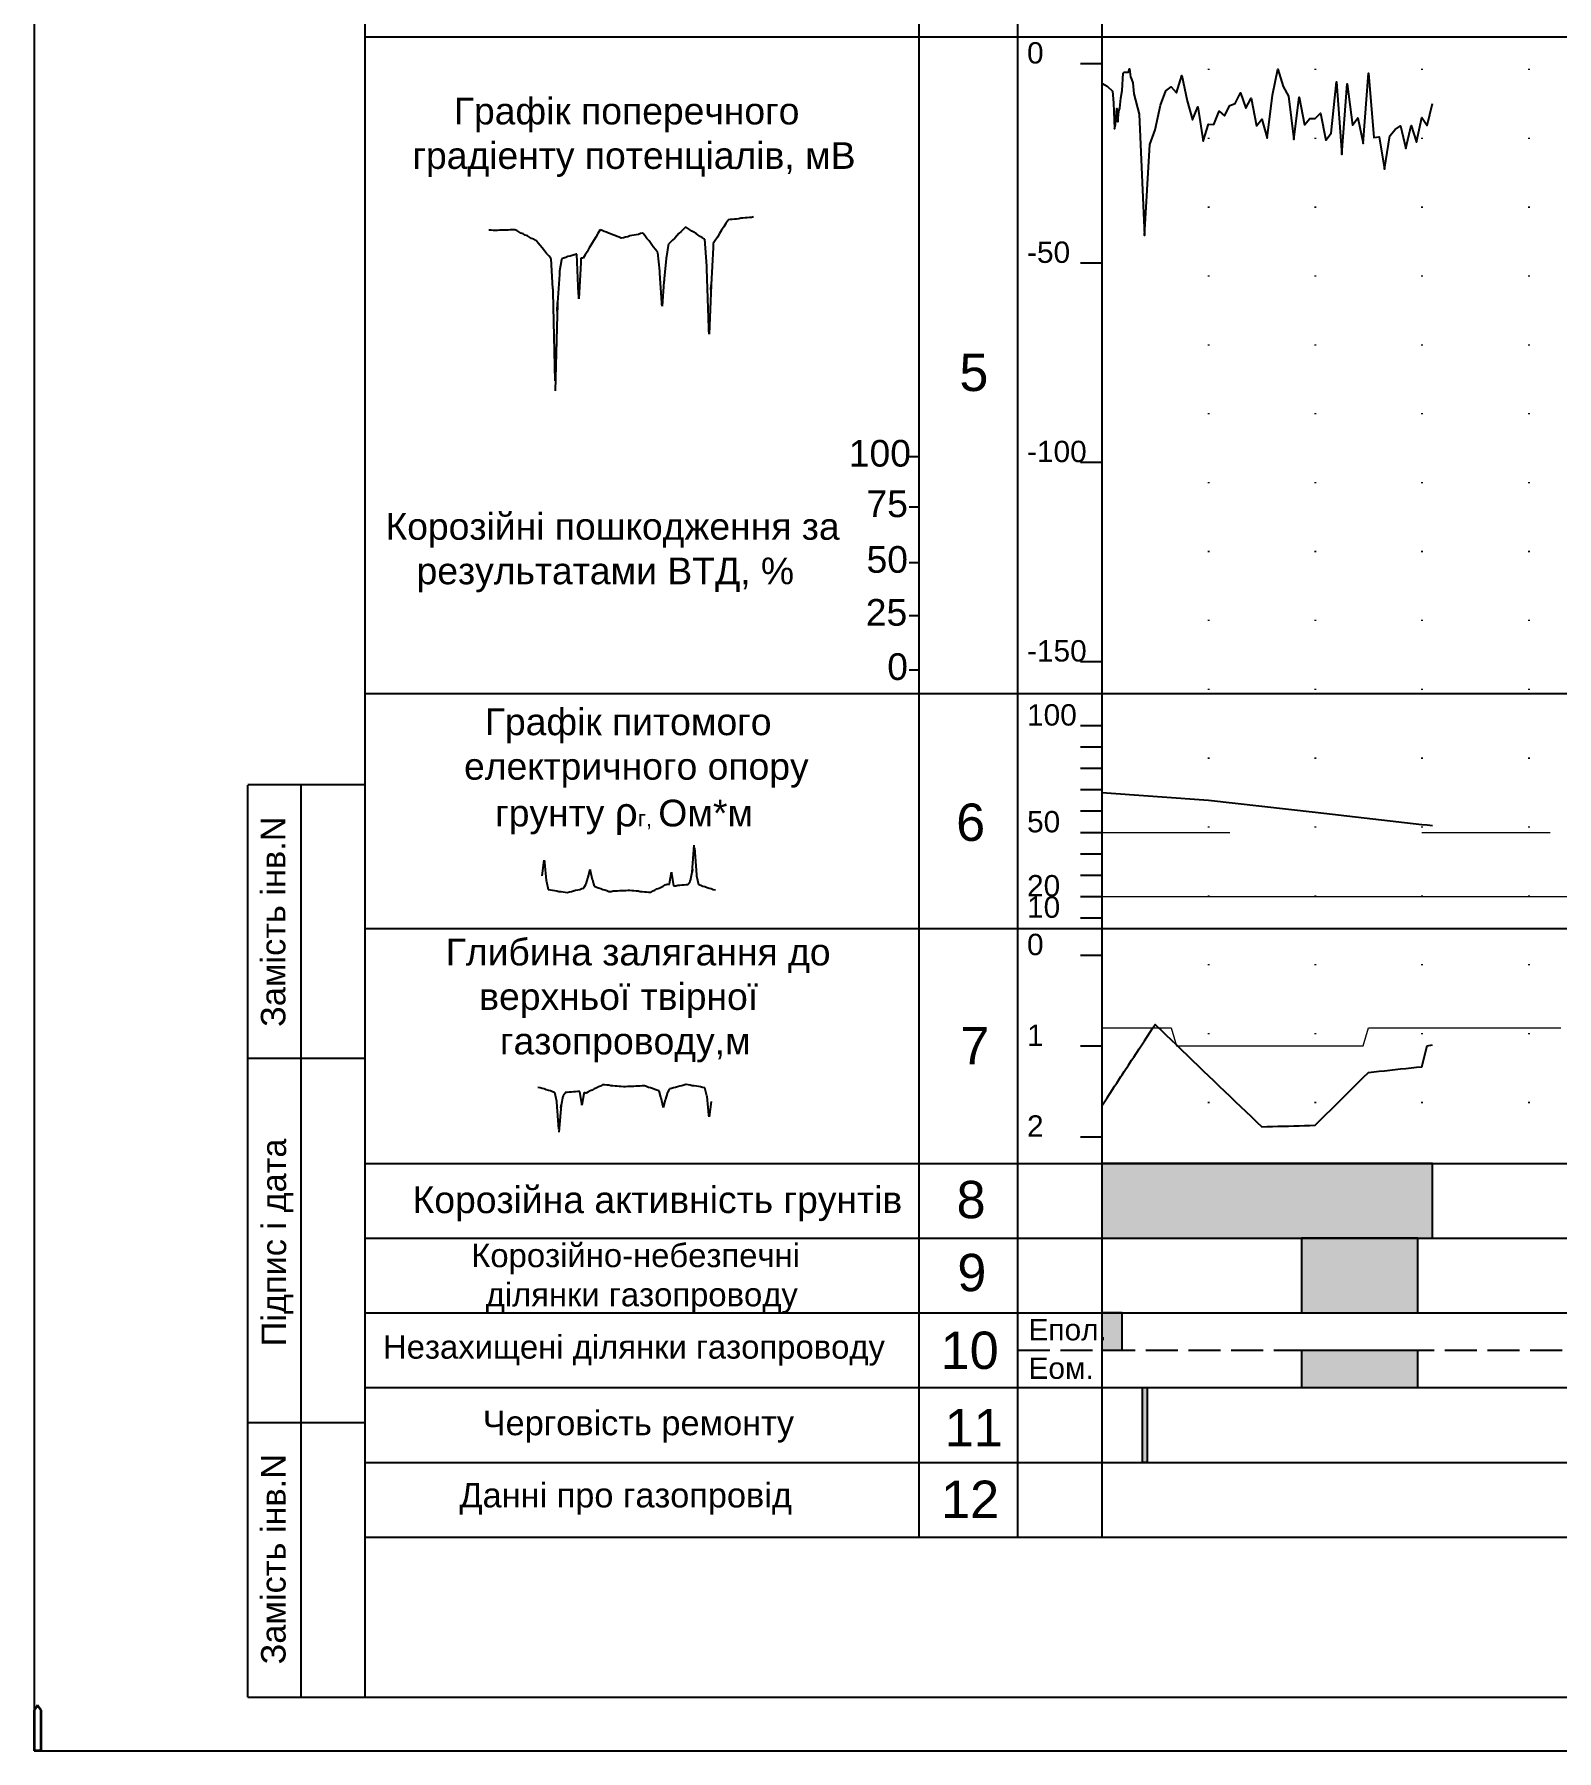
# Model space of a CAD drawing. Header units: millimetres. Extents: x -243 to 1784, y 0 to 1137.
# Drawn here: x 0 to 142.6, y 0 to 160.7 of the extents above; entities that cross this region are included whole.
import ezdxf

# ---------------------------------------------------------------- set-up
doc = ezdxf.new("R2010")
doc.units = ezdxf.units.MM
for name, pattern in [('ACAD_ISO03W100', [30, 12, -18]), ('DOT', [6.35, 0, -6.35]), ('HID-3', [4, 3, -1])]:
    doc.linetypes.add(name, pattern=pattern)
for name, color, linetype in [('График_G', 1, 'Continuous'), ('График_Rгр.', 79, 'Continuous'), ('График_U', 5, 'Continuous'), ('График_UPolar', 3, 'Continuous'), ('График_Глуб', 36, 'Continuous'), ('График_Среза_НеНормативной_Глубины', 10, 'Continuous'), ('Макет', 7, 'Continuous'), ('Перешкоди', 7, 'Continuous'), ('Текст', 7, 'Continuous')]:
    doc.layers.add(name, color=color, linetype=linetype)
for name, color, linetype, lineweight in [('График_Rгр_20Ом.', 1, 'Continuous', 0), ('График_Rгр_50Ом.', 76, 'ACAD_ISO03W100', 0), ('График_Нормативной_Глубины', 3, 'Continuous', 0)]:
    doc.layers.add(name, color=color, linetype=linetype, lineweight=lineweight)
doc.styles.get("Standard").update_dxf_attribs({"font": 'arial.ttf'})

# ---------------------------------------------------------------- blocks, each defined once
blk = doc.blocks.new('График земли')
at = {"layer": 'График_Rгр.'}
for p, q in [((-2.17, 1.66), (-1.97, 4.19)), ((-1.95, 3.93), (-1.78, 1.4)), ((-16.23, 1.32), (-16.04, 2.76)), ((-16.04, 2.76), (-16.02, 2.64)), ((-16.02, 2.64), (-16.02, 2.57)), ((-16.02, 2.57), (-15.84, 0.87)), ((-11.92, 1.17), (-11.74, 1.89)), ((-11.74, 1.89), (-11.73, 1.81)), ((-11.73, 1.81), (-11.72, 1.81)), ((-11.72, 1.81), (-11.54, 0.98)), ((-4.3, 0.6), (-4.12, 1.66)), ((-4.12, 1.66), (-4.11, 1.59)), ((-2.34, 0.87), (-2.17, 1.66)), ((-2.15, 1.93), (-2.17, 1.66)), ((-2.17, 1.66), (-2.15, 1.85)), ((-2.15, 1.85), (-2.15, 1.93)), ((-15.84, 0.87), (-15.84, 0.87)), ((-15.84, 0.87), (-15.83, 0.79)), ((-15.83, 0.79), (-15.82, 0.79)), ((-15.82, 0.79), (-15.65, 0.04)), ((-15.65, 0.04), (-15.63, 0.04)), ((-15.63, 0.04), (-15.63, 0.04)), ((-15.63, 0.04), (-15.43, 0)), ((-15.43, 0), (-15.24, -0.04)), ((-13.09, -0.04), (-12.89, 0)), ((-12.89, 0), (-12.7, 0.04)), ((-12.7, 0.04), (-12.5, 0.11)), ((-12.5, 0.11), (-12.33, 0.15)), ((-12.33, 0.15), (-12.31, 0.19)), ((-12.31, 0.19), (-12.13, 0.49)), ((-12.13, 0.49), (-12.12, 0.53)), ((-12.12, 0.53), (-12.11, 0.57)), ((-12.11, 0.57), (-11.94, 1.1)), ((-11.94, 1.1), (-11.92, 1.13)), ((-11.92, 1.13), (-11.92, 1.17)), ((-11.54, 0.98), (-11.53, 0.94)), ((-11.53, 0.94), (-11.52, 0.91)), ((-11.52, 0.91), (-11.35, 0.34)), ((-11.35, 0.34), (-11.34, 0.34)), ((-11.34, 0.34), (-11.33, 0.34)), ((-11.33, 0.34), (-11.13, 0.26)), ((-11.13, 0.26), (-10.94, 0.19)), ((-10.94, 0.19), (-10.74, 0.11)), ((-10.74, 0.11), (-10.55, 0.04)), ((-10.55, 0.04), (-10.35, 0)), ((-10.35, 0), (-10.16, -0.08)), ((-5.66, -0.04), (-5.47, 0.08)), ((-5.47, 0.08), (-5.27, 0.15)), ((-5.27, 0.15), (-5.08, 0.26)), ((-5.08, 0.26), (-4.88, 0.34)), ((-4.88, 0.34), (-4.69, 0.45)), ((-4.69, 0.45), (-4.51, 0.53)), ((-4.69, 0.45), (-4.69, 0.45)), ((-4.51, 0.53), (-4.5, 0.53)), ((-4.5, 0.53), (-4.49, 0.53)), ((-4.49, 0.53), (-4.32, 0.49)), ((-4.32, 0.49), (-4.3, 0.57)), ((-4.3, 0.57), (-4.3, 0.6)), ((-4.11, 1.59), (-4.1, 1.55)), ((-4.1, 1.55), (-3.93, 0.38)), ((-3.93, 0.38), (-3.91, 0.38)), ((-3.91, 0.38), (-3.91, 0.38)), ((-3.91, 0.38), (-3.73, 0.38)), ((-3.73, 0.38), (-3.72, 0.38)), ((-3.72, 0.38), (-3.71, 0.38)), ((-3.71, 0.38), (-3.52, 0.42)), ((-3.52, 0.42), (-3.52, 0.42)), ((-3.52, 0.42), (-3.33, 0.42)), ((-3.33, 0.42), (-3.32, 0.42)), ((-3.32, 0.42), (-3.13, 0.45)), ((-3.13, 0.45), (-3.13, 0.45)), ((-3.13, 0.45), (-2.94, 0.45)), ((-2.94, 0.45), (-2.93, 0.45)), ((-2.93, 0.45), (-2.74, 0.49)), ((-2.74, 0.49), (-2.73, 0.49)), ((-2.73, 0.49), (-2.56, 0.49)), ((-2.56, 0.49), (-2.55, 0.53)), ((-2.55, 0.53), (-2.54, 0.53)), ((-2.54, 0.53), (-2.36, 0.79)), ((-2.36, 0.79), (-2.35, 0.87)), ((-2.35, 0.87), (-2.34, 0.87)), ((-1.78, 1.4), (-1.78, 1.4)), ((-1.78, 1.4), (-1.76, 1.32)), ((-1.76, 1.32), (-1.76, 1.32)), ((-1.76, 1.32), (-1.58, 0.49)), ((-1.58, 0.49), (-1.57, 0.49)), ((-1.57, 0.49), (-1.56, 0.49)), ((-1.56, 0.49), (-1.37, 0.42)), ((-1.37, 0.42), (-1.17, 0.34)), ((-1.17, 0.34), (-0.98, 0.3)), ((-0.98, 0.3), (-0.78, 0.23)), ((-0.78, 0.23), (-0.59, 0.15)), ((-0.59, 0.15), (-0.39, 0.11)), ((-0.39, 0.11), (-0.21, 0.04)), ((-0.21, 0.04), (-0.2, 0.04)), ((-0.2, 0.04), (0, 0)), ((-15.24, -0.04), (-15.04, -0.08)), ((-15.04, -0.08), (-14.85, -0.11)), ((-14.85, -0.11), (-14.65, -0.15)), ((-14.65, -0.15), (-14.45, -0.15)), ((-14.45, -0.15), (-14.26, -0.19)), ((-14.26, -0.19), (-14.06, -0.23)), ((-14.06, -0.23), (-13.89, -0.26)), ((-13.89, -0.26), (-13.87, -0.26)), ((-13.87, -0.26), (-13.67, -0.19)), ((-13.67, -0.19), (-13.48, -0.15)), ((-13.48, -0.15), (-13.28, -0.11)), ((-13.28, -0.11), (-13.09, -0.04)), ((-10.16, -0.08), (-9.98, -0.15)), ((-9.98, -0.15), (-9.96, -0.15)), ((-9.96, -0.15), (-9.77, -0.15)), ((-9.77, -0.15), (-9.57, -0.11)), ((-9.57, -0.11), (-9.38, -0.11)), ((-9.38, -0.11), (-9.18, -0.11)), ((-9.18, -0.11), (-8.99, -0.08)), ((-8.99, -0.08), (-8.79, -0.08)), ((-8.79, -0.08), (-8.59, -0.08)), ((-8.59, -0.08), (-8.4, -0.08)), ((-8.4, -0.08), (-8.2, -0.04)), ((-8.2, -0.04), (-8.03, -0.04)), ((-8.03, -0.04), (-8.01, -0.04)), ((-8.01, -0.04), (-7.81, -0.08)), ((-7.81, -0.08), (-7.62, -0.08)), ((-7.62, -0.08), (-7.42, -0.11)), ((-7.42, -0.11), (-7.23, -0.11)), ((-7.23, -0.11), (-7.03, -0.15)), ((-7.03, -0.15), (-6.84, -0.15)), ((-6.84, -0.15), (-6.64, -0.19)), ((-6.64, -0.19), (-6.45, -0.19)), ((-6.45, -0.19), (-6.25, -0.23)), ((-6.25, -0.23), (-6.07, -0.23)), ((-6.07, -0.23), (-6.06, -0.23)), ((-6.06, -0.23), (-5.86, -0.11)), ((-5.86, -0.11), (-5.66, -0.04))]:
    blk.add_line(p, q, dxfattribs=at)
blk = doc.blocks.new('График крас')
at = {"layer": 'График_G'}
for p, q in [((0.2, 0), (0, 0)), ((0.4, -0.04), (0.2, 0)), ((1, 0), (0.8, -0.04)), ((1.2, 0), (1, 0)), ((1.4, 0), (1.2, 0)), ((1.6, 0), (1.4, 0)), ((1.8, 0), (1.6, 0)), ((2, 0.04), (1.8, 0)), ((2.2, 0.04), (2, 0.04)), ((2.4, 0.04), (2.2, 0.04)), ((2.42, 0.04), (2.4, 0.04)), ((2.6, -0.04), (2.42, 0.04)), ((10.4, 0), (10.2, -0.31)), ((10.42, 0.04), (10.4, 0)), ((10.6, -0.04), (10.42, 0.04)), ((18.2, 0.08), (18, -0.12)), ((18.4, 0.27), (18.2, 0.08)), ((18.42, 0.31), (18.4, 0.27)), ((18.6, 0.19), (18.42, 0.31)), ((18.8, 0.08), (18.6, 0.19)), ((19, -0.08), (18.8, 0.08)), ((21.8, 0), (21.6, -0.31)), ((22, 0.31), (21.8, 0)), ((22.2, 0.62), (22, 0.31)), ((22.4, 0.93), (22.2, 0.62)), ((22.42, 0.97), (22.4, 0.93)), ((22.6, 1.01), (22.42, 0.97)), ((22.8, 1.01), (22.6, 1.01)), ((23, 1.04), (22.8, 1.01)), ((23.2, 1.04), (23, 1.04)), ((23.4, 1.08), (23.2, 1.04)), ((23.6, 1.12), (23.4, 1.08)), ((23.8, 1.12), (23.6, 1.12)), ((24, 1.16), (23.8, 1.12)), ((24.2, 1.16), (24, 1.16)), ((24.4, 1.2), (24.2, 1.16)), ((24.42, 1.2), (24.4, 1.2)), ((24.6, 1.2), (24.42, 1.2)), ((24.8, 1.24), (24.6, 1.2)), ((0.42, -0.04), (0.4, -0.04)), ((0.6, -0.04), (0.42, -0.04)), ((0.8, -0.04), (0.6, -0.04)), ((2.8, -0.15), (2.6, -0.04)), ((3, -0.27), (2.8, -0.15)), ((3.2, -0.35), (3, -0.27)), ((3.4, -0.46), (3.2, -0.35)), ((3.6, -0.54), (3.4, -0.46)), ((3.8, -0.66), (3.6, -0.54)), ((4, -0.77), (3.8, -0.66)), ((4.2, -0.85), (4, -0.77)), ((4.4, -0.97), (4.2, -0.85)), ((4.42, -0.97), (4.4, -0.97)), ((4.6, -1.2), (4.42, -0.97)), ((4.8, -1.43), (4.6, -1.2)), ((5, -1.66), (4.8, -1.43)), ((9.6, -1.31), (9.4, -1.66)), ((9.8, -1.01), (9.6, -1.31)), ((10, -0.66), (9.8, -1.01)), ((10.2, -0.31), (10, -0.66)), ((10.8, -0.12), (10.6, -0.04)), ((11, -0.19), (10.8, -0.12)), ((11.2, -0.27), (11, -0.19)), ((11.4, -0.35), (11.2, -0.27)), ((11.6, -0.43), (11.4, -0.35)), ((11.8, -0.5), (11.6, -0.43)), ((12, -0.58), (11.8, -0.5)), ((12.2, -0.66), (12, -0.58)), ((12.4, -0.73), (12.2, -0.66)), ((12.42, -0.73), (12.4, -0.73)), ((12.6, -0.7), (12.42, -0.73)), ((12.8, -0.66), (12.6, -0.7)), ((13, -0.62), (12.8, -0.66)), ((13.2, -0.54), (13, -0.62)), ((13.4, -0.5), (13.2, -0.54)), ((13.6, -0.46), (13.4, -0.5)), ((13.8, -0.43), (13.6, -0.46)), ((14, -0.39), (13.8, -0.43)), ((14.2, -0.31), (14, -0.39)), ((14.4, -0.27), (14.2, -0.31)), ((14.42, -0.27), (14.4, -0.27)), ((14.6, -0.5), (14.42, -0.27)), ((14.8, -0.77), (14.6, -0.5)), ((15, -1.01), (14.8, -0.77)), ((15.2, -1.28), (15, -1.01)), ((15.4, -1.55), (15.2, -1.28)), ((15.6, -1.82), (15.4, -1.55)), ((16.8, -1.43), (16.62, -2.47)), ((16.82, -1.31), (16.8, -1.43)), ((17, -1.12), (16.82, -1.31)), ((17.2, -0.93), (17, -1.12)), ((17.4, -0.73), (17.2, -0.93)), ((17.6, -0.54), (17.4, -0.73)), ((17.8, -0.31), (17.6, -0.54)), ((18, -0.12), (17.8, -0.31)), ((19.2, -0.19), (19, -0.08)), ((19.4, -0.31), (19.2, -0.19)), ((19.6, -0.46), (19.4, -0.31)), ((19.8, -0.58), (19.6, -0.46)), ((20, -0.7), (19.8, -0.58)), ((20.2, -0.85), (20, -0.7)), ((20.21, -0.85), (20.2, -0.85)), ((20.22, -0.85), (20.21, -0.85)), ((20.4, -3.36), (20.22, -0.85)), ((21.02, -1.24), (21, -1.62)), ((21.2, -0.97), (21.02, -1.24)), ((21.4, -0.66), (21.2, -0.97)), ((21.6, -0.31), (21.4, -0.66)), ((5.2, -1.93), (5, -1.66)), ((5.4, -2.17), (5.2, -1.93)), ((5.6, -2.4), (5.4, -2.17)), ((5.8, -2.63), (5.6, -2.4)), ((5.81, -2.67), (5.8, -2.63)), ((5.82, -2.67), (5.81, -2.67)), ((6, -5.45), (5.82, -2.67)), ((6.8, -2.78), (6.62, -3.83)), ((6.81, -2.75), (6.8, -2.78)), ((6.82, -2.67), (6.81, -2.75)), ((7, -2.63), (6.82, -2.67)), ((7.01, -2.63), (7, -2.63)), ((7.2, -2.55), (7.01, -2.63)), ((7.21, -2.55), (7.2, -2.55)), ((7.4, -2.47), (7.21, -2.55)), ((7.41, -2.47), (7.4, -2.47)), ((7.6, -2.44), (7.41, -2.47)), ((7.61, -2.44), (7.6, -2.44)), ((7.8, -2.36), (7.61, -2.44)), ((7.81, -2.36), (7.8, -2.36)), ((8, -2.32), (7.81, -2.36)), ((8.01, -2.32), (8, -2.32)), ((8.02, -2.32), (8.01, -2.32)), ((8.2, -2.24), (8.02, -2.32)), ((8.21, -2.24), (8.2, -2.24)), ((8.22, -2.24), (8.21, -2.24)), ((8.4, -5.99), (8.22, -2.24)), ((8.6, -3.02), (8.42, -6.42)), ((8.61, -2.9), (8.6, -3.02)), ((8.62, -2.63), (8.61, -2.9)), ((8.8, -2.63), (8.62, -2.63)), ((8.81, -2.63), (8.8, -2.63)), ((8.82, -2.63), (8.81, -2.63)), ((9, -2.32), (8.82, -2.63)), ((9.01, -2.32), (9, -2.32)), ((9.2, -2.01), (9.01, -2.32)), ((9.4, -1.66), (9.2, -2.01)), ((15.8, -2.05), (15.6, -1.82)), ((15.81, -2.09), (15.8, -2.05)), ((15.82, -2.09), (15.81, -2.09)), ((16, -3.83), (15.82, -2.09)), ((16.6, -2.67), (16.42, -4.52)), ((16.61, -2.63), (16.6, -2.67)), ((16.62, -2.47), (16.61, -2.63)), ((21, -1.62), (20.82, -5.1)), ((6.6, -4.14), (6.42, -6.77)), ((6.61, -4.02), (6.6, -4.14)), ((6.62, -3.83), (6.61, -4.02)), ((16.01, -3.87), (16, -3.83)), ((16.02, -4.02), (16.01, -3.87)), ((16.2, -6.81), (16.02, -4.02)), ((16.4, -4.79), (16.22, -7.11)), ((16.41, -4.72), (16.4, -4.79)), ((16.42, -4.52), (16.41, -4.72)), ((20.41, -3.44), (20.4, -3.36)), ((20.42, -3.63), (20.41, -3.44)), ((20.6, -9.13), (20.42, -3.63)), ((20.42, -3.63), (20.42, -3.63)), ((6.01, -5.53), (6, -5.45)), ((6.02, -5.76), (6.01, -5.53)), ((6.2, -14.11), (6.02, -5.76)), ((6.02, -5.76), (6.02, -5.76)), ((8.41, -6.11), (8.4, -5.99)), ((8.42, -6.42), (8.41, -6.11)), ((20.82, -5.1), (20.62, -9.74)), ((20.8, -5.57), (20.82, -5.1)), ((20.81, -5.41), (20.8, -5.57)), ((20.82, -5.1), (20.81, -5.41)), ((6.42, -6.77), (6.22, -15.04)), ((6.4, -7.58), (6.42, -6.77)), ((6.41, -7.35), (6.4, -7.58)), ((6.42, -6.77), (6.41, -7.35)), ((16.21, -6.88), (16.2, -6.81)), ((16.22, -7.11), (16.21, -6.88)), ((20.61, -9.32), (20.6, -9.13)), ((20.62, -9.74), (20.61, -9.32))]:
    blk.add_line(p, q, dxfattribs=at)
blk = doc.blocks.new('График глуб')
at = {"layer": 'График_Глуб'}
for p, q in [((0.2, -0.04), (0, 0)), ((5.66, 0.04), (5.47, -0.08)), ((5.86, 0.11), (5.66, 0.04)), ((6.06, 0.23), (5.86, 0.11)), ((6.07, 0.23), (6.06, 0.23)), ((6.25, 0.23), (6.07, 0.23)), ((6.45, 0.19), (6.25, 0.23)), ((6.64, 0.19), (6.45, 0.19)), ((6.84, 0.15), (6.64, 0.19)), ((7.03, 0.15), (6.84, 0.15)), ((7.23, 0.11), (7.03, 0.15)), ((7.42, 0.11), (7.23, 0.11)), ((7.62, 0.08), (7.42, 0.11)), ((7.81, 0.08), (7.62, 0.08)), ((8.01, 0.04), (7.81, 0.08)), ((8.03, 0.04), (8.01, 0.04)), ((8.2, 0.04), (8.03, 0.04)), ((8.4, 0.08), (8.2, 0.04)), ((8.59, 0.08), (8.4, 0.08)), ((8.79, 0.08), (8.59, 0.08)), ((8.99, 0.08), (8.79, 0.08)), ((9.18, 0.11), (8.99, 0.08)), ((9.38, 0.11), (9.18, 0.11)), ((9.57, 0.11), (9.38, 0.11)), ((9.77, 0.15), (9.57, 0.11)), ((9.96, 0.15), (9.77, 0.15)), ((9.98, 0.15), (9.96, 0.15)), ((10.16, 0.08), (9.98, 0.15)), ((10.35, 0), (10.16, 0.08)), ((10.55, -0.04), (10.35, 0)), ((12.89, 0), (12.7, -0.04)), ((13.09, 0.04), (12.89, 0)), ((13.28, 0.11), (13.09, 0.04)), ((13.48, 0.15), (13.28, 0.11)), ((13.67, 0.19), (13.48, 0.15)), ((13.87, 0.26), (13.67, 0.19)), ((13.89, 0.26), (13.87, 0.26)), ((14.06, 0.23), (13.89, 0.26)), ((14.26, 0.19), (14.06, 0.23)), ((14.45, 0.15), (14.26, 0.19)), ((14.65, 0.15), (14.45, 0.15)), ((14.85, 0.11), (14.65, 0.15)), ((15.04, 0.08), (14.85, 0.11)), ((15.24, 0.04), (15.04, 0.08)), ((15.43, 0), (15.24, 0.04)), ((15.63, -0.04), (15.43, 0)), ((0.21, -0.04), (0.2, -0.04)), ((0.39, -0.11), (0.21, -0.04)), ((0.59, -0.15), (0.39, -0.11)), ((0.78, -0.23), (0.59, -0.15)), ((0.98, -0.3), (0.78, -0.23)), ((1.17, -0.34), (0.98, -0.3)), ((1.37, -0.42), (1.17, -0.34)), ((1.56, -0.49), (1.37, -0.42)), ((1.57, -0.49), (1.56, -0.49)), ((1.58, -0.49), (1.57, -0.49)), ((1.76, -1.32), (1.58, -0.49)), ((1.78, -1.4), (1.76, -1.32)), ((1.76, -1.32), (1.76, -1.32)), ((1.95, -3.93), (1.78, -1.4)), ((1.78, -1.4), (1.78, -1.4)), ((2.34, -0.87), (2.17, -1.66)), ((2.35, -0.87), (2.34, -0.87)), ((2.36, -0.79), (2.35, -0.87)), ((2.54, -0.53), (2.36, -0.79)), ((2.55, -0.53), (2.54, -0.53)), ((2.56, -0.49), (2.55, -0.53)), ((2.73, -0.49), (2.56, -0.49)), ((2.74, -0.49), (2.73, -0.49)), ((2.93, -0.45), (2.74, -0.49)), ((2.94, -0.45), (2.93, -0.45)), ((3.13, -0.45), (2.94, -0.45)), ((3.32, -0.42), (3.13, -0.45)), ((3.13, -0.45), (3.13, -0.45)), ((3.33, -0.42), (3.32, -0.42)), ((3.52, -0.42), (3.33, -0.42)), ((3.71, -0.38), (3.52, -0.42)), ((3.52, -0.42), (3.52, -0.42)), ((3.72, -0.38), (3.71, -0.38)), ((3.73, -0.38), (3.72, -0.38)), ((3.91, -0.38), (3.73, -0.38)), ((3.93, -0.38), (3.91, -0.38)), ((3.91, -0.38), (3.91, -0.38)), ((4.1, -1.55), (3.93, -0.38)), ((4.11, -1.59), (4.1, -1.55)), ((4.12, -1.66), (4.11, -1.59)), ((4.3, -0.6), (4.12, -1.66)), ((4.32, -0.49), (4.3, -0.57)), ((4.3, -0.57), (4.3, -0.6)), ((4.49, -0.53), (4.32, -0.49)), ((4.5, -0.53), (4.49, -0.53)), ((4.51, -0.53), (4.5, -0.53)), ((4.69, -0.45), (4.51, -0.53)), ((4.88, -0.34), (4.69, -0.45)), ((4.69, -0.45), (4.69, -0.45)), ((5.08, -0.26), (4.88, -0.34)), ((5.27, -0.15), (5.08, -0.26)), ((5.47, -0.08), (5.27, -0.15)), ((10.74, -0.11), (10.55, -0.04)), ((10.94, -0.19), (10.74, -0.11)), ((11.13, -0.26), (10.94, -0.19)), ((11.33, -0.34), (11.13, -0.26)), ((11.34, -0.34), (11.33, -0.34)), ((11.35, -0.34), (11.34, -0.34)), ((11.52, -0.91), (11.35, -0.34)), ((11.53, -0.94), (11.52, -0.91)), ((11.54, -0.98), (11.53, -0.94)), ((11.72, -1.81), (11.54, -0.98)), ((11.92, -1.17), (11.74, -1.89)), ((11.94, -1.1), (11.92, -1.13)), ((11.92, -1.13), (11.92, -1.17)), ((12.11, -0.57), (11.94, -1.1)), ((12.12, -0.53), (12.11, -0.57)), ((12.13, -0.49), (12.12, -0.53)), ((12.31, -0.19), (12.13, -0.49)), ((12.33, -0.15), (12.31, -0.19)), ((12.5, -0.11), (12.33, -0.15)), ((12.7, -0.04), (12.5, -0.11)), ((15.65, -0.04), (15.63, -0.04)), ((15.63, -0.04), (15.63, -0.04)), ((15.82, -0.79), (15.65, -0.04)), ((15.83, -0.79), (15.82, -0.79)), ((15.84, -0.87), (15.83, -0.79)), ((16.02, -2.57), (15.84, -0.87)), ((15.84, -0.87), (15.84, -0.87)), ((16.23, -1.32), (16.04, -2.76)), ((2.17, -1.66), (1.97, -4.19)), ((2.17, -1.66), (2.15, -1.85)), ((2.15, -1.93), (2.17, -1.66)), ((2.15, -1.85), (2.15, -1.93)), ((11.73, -1.81), (11.72, -1.81)), ((11.74, -1.89), (11.73, -1.81)), ((16.02, -2.64), (16.02, -2.57)), ((16.04, -2.76), (16.02, -2.64))]:
    blk.add_line(p, q, dxfattribs=at)
blk = doc.blocks.new('Установить_столб_указательный')
at = {"layer": 'Перешкоди'}
h = blk.add_hatch(dxfattribs=at)
h.set_pattern_fill('ANGLE', color=1)
h.set_pattern_definition([(0, (62.1534, -175.479), (0, 6.985), [5.08, -1.905]), (90, (62.1534, -175.479), (-6.985, 4e-16), [5.08, -1.905])])
h.paths.add_polyline_path([(0.64, 3.8), (0.29, 4.27), (0, 3.8), (0, 0), (0.64, 0)])
at = {"layer": 'Перешкоди', "color": 0, "linetype": 'ByBlock', "lineweight": 35}
for p, q in [((0.29, 4.27), (0, 3.8)), ((0, 3.8), (0, 0)), ((0.64, 3.8), (0.29, 4.27)), ((0.64, 0), (0.64, 3.8)), ((0.64, 0), (0, 0))]:
    blk.add_line(p, q, dxfattribs=at)
blk = doc.blocks.new('green')
at = {"layer": 'График_UPolar'}
h = blk.add_hatch(color=256, dxfattribs=at)
h.dxf.hatch_style = 1
h.paths.add_polyline_path([(0, -3.49), (1, -3.49), (1, 3.49), (0, 3.49)])
blk.add_lwpolyline([(0, -3.49), (1, -3.49), (1, 3.49), (0, 3.49)], close=True, dxfattribs=at)
blk = doc.blocks.new('blue')
at = {"layer": 'График_U'}
h = blk.add_hatch(color=256, dxfattribs=at)
h.dxf.hatch_style = 1
h.paths.add_polyline_path([(0, -3.49), (1, -3.49), (1, 3.49), (0, 3.49)])
blk.add_lwpolyline([(0, -3.49), (1, -3.49), (1, 3.49), (0, 3.49)], close=True, dxfattribs=at)
blk = doc.blocks.new('blue_small')
at = {"layer": 'График_U'}
h = blk.add_hatch(color=256, dxfattribs=at)
h.dxf.hatch_style = 1
h.paths.add_polyline_path([(0, -1.74), (1, -1.74), (1, 1.74), (0, 1.74)])
blk.add_lwpolyline([(0, -1.74), (1, -1.74), (1, 1.74), (0, 1.74)], close=True, dxfattribs=at)
blk = doc.blocks.new('red_small')
at = {"layer": 'График_G'}
h = blk.add_hatch(color=256, dxfattribs=at)
h.dxf.hatch_style = 1
h.paths.add_polyline_path([(0, -1.74), (1, -1.74), (1, 1.74), (0, 1.74)])
blk.add_lwpolyline([(0, -1.74), (1, -1.74), (1, 1.74), (0, 1.74)], close=True, dxfattribs=at)
blk = doc.blocks.new('red')
at = {"layer": 'График_G'}
h = blk.add_hatch(color=256, dxfattribs=at)
h.dxf.hatch_style = 1
h.paths.add_polyline_path([(0, -3.49), (1, -3.49), (1, 3.49), (0, 3.49)])
blk.add_lwpolyline([(0, -3.49), (1, -3.49), (1, 3.49), (0, 3.49)], close=True, dxfattribs=at)
blk = doc.blocks.new('dots')
at = {"layer": 'Макет', "linetype": 'DOT', "lineweight": -2}
blk.add_line((0, 0), (0, -167), dxfattribs=at)

msp = doc.modelspace()

# ---------------------------------------------------------------- linework, layer by layer
at = {"layer": 'Defpoints'}
for p, q in [((82.91, 121.17), (81.97, 121.17)), ((82.91, 116.44), (81.97, 116.44)), ((82.91, 111.23), (81.97, 111.23)), ((82.91, 106.27), (81.97, 106.27)), ((82.91, 101.19), (81.97, 101.19))]:
    msp.add_line(p, q, dxfattribs=at)
msp.add_lwpolyline([(0, 0), (420, 0), (420, 297), (0, 297)], close=True, dxfattribs=at)
at = {"layer": 'График_G'}
for points in [[(98, 158), (100, 158)], [(100, 156.16), (100.5, 155.87), (101, 155.4), (101.1, 154.31), (101.2, 151.87), (101.3, 152.27), (101.4, 153.79), (101.5, 152.54), (101.6, 153.55), (101.7, 153.81), (101.8, 154.77), (101.9, 155.47), (102, 157.09), (102.1, 157.18), (102.5, 157.2), (102.6, 157.49), (102.7, 156.74), (102.8, 156.53), (102.9, 156.19), (103, 155.17), (103.5, 153.26), (104, 141.88), (104.5, 150.42), (105, 151.79), (105.5, 154.1), (106, 155.45), (106.5, 155.82), (107, 155.27), (107.5, 156.88), (108, 154.5), (108.5, 152.73), (109, 153.93), (109.5, 150.74), (110, 152.32), (110.5, 152.28), (111, 153.53), (111.5, 153.1), (112, 154.08), (112.5, 154.26), (113, 155.25), (113.5, 153.83), (114, 154.77), (114.5, 152.17), (115, 152.78), (115.5, 151.01), (116, 155.03), (116.5, 157.46), (117, 155.84), (117.5, 154.95), (118, 150.89), (118.5, 154.85), (119, 152.27), (119.5, 152.84), (120, 152.85), (120.5, 153.36), (121, 150.82), (121.5, 151.47), (122, 156.27), (122.5, 149.47), (123, 156.1), (123.5, 152.22), (124, 152.91), (124.5, 150.52), (125, 157.1), (125.5, 151.06), (126, 151.13), (126.5, 148.11), (127, 151.23), (127.5, 151.82), (128, 152.16), (128.5, 150.04), (129, 152.2), (129.5, 150.64), (130, 152.96), (130.5, 152.21), (131, 154.27)], [(98, 139.33), (100, 139.33)], [(98, 120.67), (100, 120.67)], [(98, 102), (100, 102)]]:
    msp.add_lwpolyline(points, dxfattribs=at)
at = {"layer": 'График_Rгр.'}
for points in [[(98, 96), (100, 96)], [(98, 94), (100, 94)], [(98, 92), (100, 92)], [(98, 90), (100, 90)], [(100, 89.74), (110, 89.02), (120, 87.89), (130, 86.75), (130.5, 86.69), (131, 86.64)], [(98, 88), (100, 88)], [(98, 86), (100, 86)], [(98, 84), (100, 84)], [(98, 82), (100, 82)], [(98, 80), (100, 80)], [(98, 78), (100, 78)]]:
    msp.add_lwpolyline(points, dxfattribs=at)
at = {"layer": 'График_Rгр_20Ом.'}
msp.add_lwpolyline([(100, 80), (400, 80)], dxfattribs=at)
at = {"layer": 'График_Rгр_50Ом.'}
msp.add_lwpolyline([(100, 86), (400, 86)], dxfattribs=at)
at = {"layer": 'График_Глуб'}
for points in [[(98, 74.5), (100, 74.5)], [(100, 60.39), (100.5, 61.15), (101, 61.91), (101.1, 62.07), (101.2, 62.22), (101.3, 62.37), (101.4, 62.52), (101.5, 62.68), (101.6, 62.83), (101.7, 62.98), (101.8, 63.13), (101.9, 63.29), (102, 63.44), (102.1, 63.59), (102.5, 64.2), (102.6, 64.35), (102.7, 64.51), (102.8, 64.66), (102.9, 64.81), (103, 64.96), (103.5, 65.73), (104, 66.49), (104.5, 67.25), (104.79, 67.7)], [(105.33, 67.7), (105.5, 67.53), (106, 67.05), (106.5, 66.57), (106.96, 66.12)], [(98, 66), (100, 66)], [(107.09, 66), (107.5, 65.61), (108, 65.12), (108.5, 64.64), (109, 64.16), (109.5, 63.68), (110, 63.2), (110.5, 62.72), (111, 62.24), (111.5, 61.76), (112, 61.29), (112.5, 60.81), (113, 60.33), (113.5, 59.85), (114, 59.38), (114.5, 58.9), (115, 58.42), (115.5, 58.44), (116, 58.45), (116.5, 58.47), (117, 58.48), (117.5, 58.5), (118, 58.52), (118.5, 58.53), (119, 58.55), (119.5, 58.56), (120, 58.58), (120.5, 59.07), (121, 59.57), (121.5, 60.06), (122, 60.56), (122.5, 61.05), (123, 61.54), (123.5, 62.04), (124, 62.53), (124.5, 63.03), (125, 63.52), (125.5, 63.57), (126, 63.63), (126.5, 63.68), (127, 63.73), (127.5, 63.78), (128, 63.84), (128.5, 63.89), (129, 63.94), (129.5, 64), (130, 64.05), (130.5, 66), (131, 66.11)], [(98, 57.5), (100, 57.5)]]:
    msp.add_lwpolyline(points, dxfattribs=at)
at = {"layer": 'График_Нормативной_Глубины'}
msp.add_lwpolyline([(100, 67.7), (100.5, 67.7), (101, 67.7), (101.1, 67.7), (101.2, 67.7), (101.3, 67.7), (101.4, 67.7), (101.5, 67.7), (101.6, 67.7), (101.7, 67.7), (101.8, 67.7), (101.9, 67.7), (102, 67.7), (102.1, 67.7), (102.5, 67.7), (102.6, 67.7), (102.7, 67.7), (102.8, 67.7), (102.9, 67.7), (103, 67.7), (103.5, 67.7), (104, 67.7), (104.5, 67.7), (105, 67.7), (105.5, 67.7), (106, 67.7), (106.5, 67.7), (107, 66), (107.5, 66), (108, 66), (108.5, 66), (109, 66), (109.5, 66), (110, 66), (110.5, 66), (111, 66), (111.5, 66), (112, 66), (112.5, 66), (113, 66), (113.5, 66), (114, 66), (114.5, 66), (115, 66), (115.5, 66), (116, 66), (116.5, 66), (117, 66), (117.5, 66), (118, 66), (118.5, 66), (119, 66), (119.5, 66), (120, 66), (120.5, 66), (121, 66), (121.5, 66), (122, 66), (122.5, 66), (123, 66), (123.5, 66), (124, 66), (124.5, 66), (125, 67.7), (125.5, 67.7), (126, 67.7), (126.5, 67.7), (127, 67.7), (127.5, 67.7), (128, 67.7), (128.5, 67.7), (129, 67.7), (129.5, 67.7), (130, 67.7), (130.5, 67.7), (131, 67.7), (143, 67.7)], dxfattribs=at)
at = {"layer": 'График_Среза_НеНормативной_Глубины'}
for points in [[(104.79, 67.7), (105, 68.01), (105.33, 67.7)], [(106.96, 66.12), (107, 66.09), (107.09, 66)]]:
    msp.add_lwpolyline(points, dxfattribs=at)
at = {"layer": 'Макет'}
for p, q in [((30.96, 291.97), (30.96, 5)), ((82.91, 70), (82.91, 291.97)), ((92.13, 70), (92.13, 291.97)), ((30.96, 90.44), (20, 90.44)), ((20, 5), (20, 90.43)), ((20, 5), (20, 90.42)), ((25, 5), (25, 90.44)), ((82.91, 20), (82.91, 70)), ((92.13, 20), (92.13, 70)), ((30.96, 64.82), (20.02, 64.82)), ((30.96, 30.69), (20.02, 30.69))]:
    msp.add_line(p, q, dxfattribs=at)
at = {"layer": 'Макет', "lineweight": -2}
for p, q in [((100, 222), (100, 20)), ((30.96, 160.5), (400, 160.5)), ((30.96, 99), (400, 99)), ((30.96, 77), (400, 77)), ((30.96, 55), (400, 55)), ((30.96, 48), (400, 48)), ((30.96, 41), (400, 41)), ((30.96, 34), (400, 34)), ((30.96, 27), (400, 27)), ((30.96, 20), (415.96, 20)), ((20, 5), (415.96, 5))]:
    msp.add_line(p, q, dxfattribs=at)
at = {"layer": 'Макет', "linetype": 'HID-3', "lineweight": -2}
msp.add_line((92.13, 37.5), (400, 37.5), dxfattribs=at)

# ---------------------------------------------------------------- block references
at = {"layer": 'График_Rгр_50Ом.'}
for name, p, xscale in [('red', (118.7, 44.5), 10.89999999999999), ('red_small', (100, 39.25), 1.900000000000006), ('blue_small', (118.7, 35.75), 10.89999999999999), ('blue', (103.8, 30.5), 0.5)]:
    msp.add_blockref(name, p, dxfattribs=dict(at, xscale=xscale))
at = {"layer": 'Макет'}
for name, p in [('График крас', (42.59, 142.39)), ('График земли', (63.8, 80.62)), ('График глуб', (47.18, 62.12))]:
    msp.add_blockref(name, p, dxfattribs=at)
at = {"layer": 'Перешкоди'}
msp.add_blockref('Установить_столб_указательный', (0, 0), dxfattribs=at)
at = {"layer": 'Текст'}
for p in [(110, 222), (120, 222), (130, 222), (140, 222)]:
    msp.add_blockref('dots', p, dxfattribs=at)
at = {"layer": 'Текст', "xscale": 31}
msp.add_blockref('green', (100, 51.5), dxfattribs=at)

# ---------------------------------------------------------------- texts
at = {"layer": 'График_G'}
for s, p in [('0', (93, 158)), ('-50', (93, 139.33)), ('-100', (93, 120.67)), ('-150', (93, 102))]:
    msp.add_text(s, height=2, dxfattribs=at).set_placement(p)
at = {"layer": 'График_Rгр.'}
for s, p in [('100', (93, 96)), ('50', (93, 86)), ('20', (93, 80)), ('10', (93, 78))]:
    msp.add_text(s, height=2, dxfattribs=at).set_placement(p)
at = {"layer": 'График_Глуб'}
for s, p in [('0', (93, 74.5)), ('1', (93, 66)), ('2', (93, 57.5))]:
    msp.add_text(s, height=2, dxfattribs=at).set_placement(p)
at = {"layer": 'Текст', "attachment_point": 1}
for s, insert, char_height, width in [('     Графiк поперечного \\P градiенту потенціалів, мВ', (34.45, 154.8), 2.5, 48.6754), ('5', (86.66, 130.83), 3.5, 5.5314), ('{\\C0;100}', (76.3, 122.75), 2.5, 3.5955), ('  Корозiйнi пошкодження за   \\P     результатами ВТД, %', (30.96, 115.9), 2.5, 46.9566), ('{\\C0;  Графік питомого електричного опору \\P   грунту \\H1.0833x;\\C256;ρ\\H0.55386x;г\\C0;, \\H1.6667x;Ом*м}', (40.26, 97.6), 2.5, 47.4467), ('6', (86.36, 88.7), 3.5, 5.5314), ('{\\C0;   \\H1.087x;Глибина залягання до      \\P      верхньої твірної    \\P        газопроводу,м}', (35.86, 76.04), 2.3, 40.1983), ('7', (86.76, 67.77), 3.5, 5.5314), ('8', (86.4, 53.36), 3.5, 5.5314), ('\\pi-5,l5,t2.5,7.5;{\\C0;Корозiйна активнiсть грунтiв}', (35.44, 52.84), 2.5, 51.2959), ('\\pi-2.2,l2.2,t2.2,6.6;{\\C0; Корозiйно-небезпечнi дiлянки газопроводу}', (40.08, 47.48), 2.2, 37.9669), ('9', (86.47, 46.53), 3.5, 5.5314), ('Епол.', (93.14, 40.43), 2, 5.5314), ('{\\H1.1x;  Незахищенi дiлянки газопроводу}  ', (30.96, 38.91), 2, 54.3676), ('10', (84.91, 39.25), 3.5, 5.5314), ('Еом.', (93.14, 36.82), 2, 5.5314), ('{\\C0;Черговiсть ремонту }', (42.01, 31.84), 2.3, 43.8064), ('11', (85.29, 32), 3.5, 5.5314), ('{\\C0;Даннi про газопровiд}', (39.82, 25.08), 2.3, 55.1454), ('12', (84.95, 25.29), 3.5, 5.5314)]:
    msp.add_mtext(s, dxfattribs=dict(at, insert=insert, char_height=char_height, width=width))
at = {"layer": 'Текст', "char_height": 2.5, "attachment_point": 1}
for s, insert in [('\\pi0.01604;75', (77.94, 118.02)), ('\\pi0.022861;50', (77.94, 112.81)), ('\\pi-0.047057;25', (77.94, 107.85)), ('\\pi1.9652;0', (77.94, 102.77))]:
    msp.add_mtext_dynamic_manual_height_columns(s, width=3.5955, gutter_width=17.5, heights=[0], dxfattribs=dict(at, insert=insert))
at = {"layer": 'Текст', "char_height": 2.3, "width": 55.1454, "attachment_point": 1, "rotation": 90}
for s, insert in [('{\\C0;Замiсть iнв.N}', (21.22, 67.78)), ('{\\C0;Пiдпис і дата}', (21.29, 37.87)), ('{\\C0;Замiсть iнв.N}', (21.24, 8.08))]:
    msp.add_mtext(s, dxfattribs=dict(at, insert=insert))

doc.saveas('drawing.dxf')
